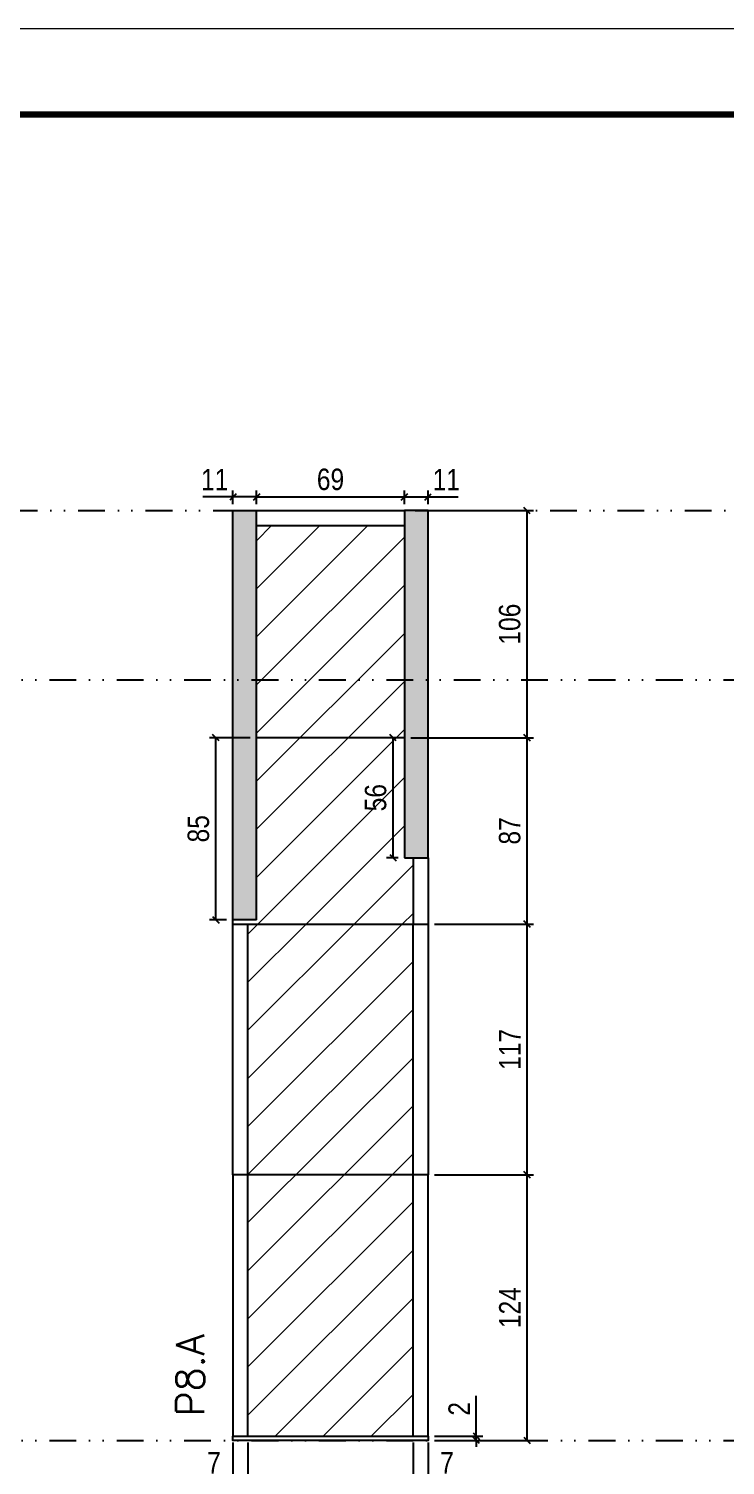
# Model space of a CAD drawing. Extents: x 13770 to 23315, y 867 to 16997.
# Drawn here: x 17974 to 18299, y 12732 to 13403 of the extents above; entities that cross this region are included whole.
import ezdxf

# ---------------------------------------------------------------- set-up
doc = ezdxf.new("R2010")
doc.units = 0
for name, pattern in [('DASHED', [0.75, 0.5, -0.25]), ('DIVIDE2', [0.625, 0.25, -0.125, 0, -0.125, 0, -0.125]), ('HIDDEN', [0.375, 0.25, -0.125])]:
    doc.linetypes.add(name, pattern=pattern)
for name, color, linetype in [('COTA', 241, 'Continuous'), ('Nível', 160, 'Continuous'), ('Painéis', 200, 'Continuous'), ('SARR_2.2x7', 40, 'Continuous'), ('Sarrafo de Pressão', 42, 'HIDDEN')]:
    doc.layers.add(name, color=color, linetype=linetype)
for name, color, linetype, lineweight in [('Folhas', 255, 'Continuous', 9), ('Hachura', 251, 'Continuous', 9), ('SARRAFO DE PRESSAO', 251, 'DASHED', 9), ('Texto Seção', 7, 'Continuous', 15)]:
    doc.layers.add(name, color=color, linetype=linetype, lineweight=lineweight)
doc.styles.add('COTA TECNICA', font='techl___.ttf', dxfattribs={"height": 10})
doc.styles.add('COTA TECNICA-50', font='techl___.ttf', dxfattribs={"height": 10})
doc.styles.add('REGUA-120', font='ROMANS.shx', dxfattribs={"height": 15})
doc.dimstyles.new('COTA PAINEL-50', dxfattribs={"dimtxt": 10, "dimasz": 3, "dimexe": 3, "dimexo": 3, "dimgap": 3, "dimtad": 1, "dimdec": 1, "dimzin": 12, "dimdsep": 46, "dimtxsty": 'COTA TECNICA-50', "dimblk1": 'OBLIQUE', "dimblk2": 'OBLIQUE', "dimsah": 1, "dimcen": 0.9, "dimclrd": 4, "dimclre": 4, "dimclrt": 240, "dimadec": 1, "dimazin": 3, "dimtfac": 1, "dimtdec": 1, "dimtmove": 0, "dimatfit": 3, "dimfxl": 1, "dimtolj": 1, "dimtzin": 12, "dimarcsym": 0})
doc.dimstyles.new('PAINEL', dxfattribs={"dimtxt": 10, "dimasz": 3, "dimexe": 3, "dimexo": 3, "dimgap": 3, "dimtad": 1, "dimdec": 1, "dimzin": 12, "dimdsep": 46, "dimtxsty": 'COTA TECNICA', "dimblk1": 'OBLIQUE', "dimblk2": 'OBLIQUE', "dimsah": 1, "dimcen": 0.9, "dimclrd": 4, "dimclre": 4, "dimclrt": 240, "dimadec": 1, "dimazin": 3, "dimtfac": 1, "dimtdec": 1, "dimtmove": 0, "dimatfit": 3, "dimfxl": 1, "dimtolj": 1, "dimtzin": 12, "dimarcsym": 0})

# ---------------------------------------------------------------- blocks, each defined once
blk = doc.blocks.new('9999999999')
at = {"layer": 'Folhas'}
blk.add_lwpolyline([(98138.98, 34190.21), (99623.98, 34190.21), (99623.98, 35240.21), (98138.98, 35240.21)], close=True, dxfattribs=at)
at = {"layer": 'Folhas', "color": 30, "const_width": 3}
blk.add_lwpolyline([(98213.98, 34230.21), (99583.98, 34230.21), (99583.98, 35200.21), (98213.98, 35200.21)], close=True, dxfattribs=at)
blk = doc.blocks.new('_Oblique')
at = {"color": 0, "linetype": 'ByBlock', "lineweight": -2}
blk.add_line((-0.5, -0.5), (0.5, 0.5), dxfattribs=at)
blk = doc.blocks.new('*D315')
at = {"layer": 'COTA', "color": 4, "lineweight": -2, "transparency": 16777216}
for p, q in [((18069.53, 12742.88), (18069.53, 12688.7)), ((18160.53, 12742.88), (18160.53, 12688.7)), ((18069.53, 12691.7), (18160.53, 12691.7))]:
    blk.add_line(p, q, dxfattribs=at)
at = {"layer": 'Defpoints', "color": 0, "transparency": 16777216}
for p in [(18069.53, 12745.88), (18160.53, 12745.88), (18160.53, 12691.7)]:
    blk.add_point(p, dxfattribs=at)
at = {"layer": 'COTA', "color": 4, "lineweight": -2, "transparency": 16777216, "xscale": 3, "yscale": 3, "zscale": 3, "rotation": 180}
blk.add_blockref('_Oblique', (18069.53, 12691.7), dxfattribs=at)
at = {"layer": 'COTA', "color": 4, "lineweight": -2, "transparency": 16777216, "xscale": 3, "yscale": 3, "zscale": 3}
blk.add_blockref('_Oblique', (18160.53, 12691.7), dxfattribs=at)
at = {"layer": 'COTA', "color": 240, "transparency": 16777216, "insert": (18115.03, 12699.79), "char_height": 10, "attachment_point": 5, "style": 'COTA TECNICA'}
blk.add_mtext('\\A1;91', dxfattribs=at)
blk = doc.blocks.new('*D316')
at = {"layer": 'COTA', "color": 4, "lineweight": -2, "transparency": 16777216}
for p, q in [((18163.53, 12867.88), (18209.77, 12867.88)), ((18206.77, 12743.88), (18206.77, 12867.88)), ((18163.53, 12743.88), (18209.77, 12743.88))]:
    blk.add_line(p, q, dxfattribs=at)
at = {"layer": 'Defpoints', "color": 0, "transparency": 16777216}
for p in [(18160.53, 12867.88), (18206.77, 12867.88), (18160.53, 12743.88)]:
    blk.add_point(p, dxfattribs=at)
at = {"layer": 'COTA', "color": 4, "lineweight": -2, "transparency": 16777216, "xscale": 3, "yscale": 3, "zscale": 3}
for p, rotation in [((18206.77, 12867.88), 90), ((18206.77, 12743.88), 270)]:
    blk.add_blockref('_Oblique', p, dxfattribs=dict(at, rotation=rotation))
at = {"layer": 'COTA', "color": 240, "transparency": 16777216, "insert": (18198.69, 12805.88), "char_height": 10, "attachment_point": 5, "rotation": 90, "style": 'COTA TECNICA-50'}
blk.add_mtext('\\A1;124', dxfattribs=at)
blk = doc.blocks.new('*D317')
at = {"layer": 'COTA', "color": 4, "lineweight": -2, "transparency": 16777216}
for p, q in [((18183.05, 12745.88), (18183.05, 12764.68)), ((18163.53, 12745.88), (18186.05, 12745.88)), ((18163.53, 12743.88), (18186.05, 12743.88)), ((18183.05, 12743.88), (18183.05, 12745.88)), ((18183.05, 12743.88), (18183.05, 12740.88))]:
    blk.add_line(p, q, dxfattribs=at)
at = {"layer": 'Defpoints', "color": 0, "transparency": 16777216}
for p in [(18160.53, 12745.88), (18160.53, 12743.88), (18183.05, 12743.88)]:
    blk.add_point(p, dxfattribs=at)
at = {"layer": 'COTA', "color": 4, "lineweight": -2, "transparency": 16777216, "xscale": 3, "yscale": 3, "zscale": 3}
for p, rotation in [((18183.05, 12745.88), 270), ((18183.05, 12743.88), 90)]:
    blk.add_blockref('_Oblique', p, dxfattribs=dict(at, rotation=rotation))
at = {"layer": 'COTA', "color": 240, "transparency": 16777216, "insert": (18175.05, 12758.62), "char_height": 10, "attachment_point": 5, "rotation": 90, "style": 'COTA TECNICA-50'}
blk.add_mtext('\\A1;2', dxfattribs=at)
blk = doc.blocks.new('*D322')
at = {"layer": 'COTA', "color": 4, "linetype": 'ByBlock', "lineweight": -2, "transparency": 16777216}
for p, q in [((18163.53, 12984.88), (18209.77, 12984.88)), ((18206.77, 12867.88), (18206.77, 12984.88)), ((18163.53, 12867.88), (18209.77, 12867.88))]:
    blk.add_line(p, q, dxfattribs=at)
at = {"layer": 'Defpoints', "color": 0, "linetype": 'ByBlock', "transparency": 16777216}
for p in [(18160.53, 12984.88), (18206.77, 12984.88), (18160.53, 12867.88)]:
    blk.add_point(p, dxfattribs=at)
at = {"layer": 'COTA', "color": 4, "linetype": 'ByBlock', "lineweight": -2, "transparency": 16777216, "xscale": 3, "yscale": 3, "zscale": 3}
for p, rotation in [((18206.77, 12984.88), 90), ((18206.77, 12867.88), 270)]:
    blk.add_blockref('_Oblique', p, dxfattribs=dict(at, rotation=rotation))
at = {"layer": 'COTA', "color": 240, "linetype": 'ByBlock', "transparency": 16777216, "insert": (18198.69, 12926.38), "char_height": 10, "attachment_point": 5, "rotation": 90, "style": 'COTA TECNICA'}
blk.add_mtext('\\A1;117', dxfattribs=at)
blk = doc.blocks.new('*D318')
at = {"layer": 'COTA', "color": 4, "lineweight": -2, "transparency": 16777216}
for p, q in [((18069.53, 12740.88), (18069.53, 12722.37)), ((18076.53, 12742.88), (18076.53, 12722.37)), ((18069.53, 12725.37), (18054.8, 12725.37)), ((18076.53, 12725.37), (18069.53, 12725.37))]:
    blk.add_line(p, q, dxfattribs=at)
at = {"layer": 'Defpoints', "color": 0, "transparency": 16777216}
for p in [(18069.53, 12743.88), (18076.53, 12745.88), (18069.53, 12725.37)]:
    blk.add_point(p, dxfattribs=at)
at = {"layer": 'COTA', "color": 4, "lineweight": -2, "transparency": 16777216, "xscale": 3, "yscale": 3, "zscale": 3, "rotation": 180}
blk.add_blockref('_Oblique', (18069.53, 12725.37), dxfattribs=at)
at = {"layer": 'COTA', "color": 4, "lineweight": -2, "transparency": 16777216, "xscale": 3, "yscale": 3, "zscale": 3}
blk.add_blockref('_Oblique', (18076.53, 12725.37), dxfattribs=at)
at = {"layer": 'COTA', "color": 240, "transparency": 16777216, "insert": (18060.66, 12733.44), "char_height": 10, "attachment_point": 5, "style": 'COTA TECNICA-50'}
blk.add_mtext('\\A1;7', dxfattribs=at)
blk = doc.blocks.new('*D319')
at = {"layer": 'COTA', "color": 4, "lineweight": -2, "transparency": 16777216}
for p, q in [((18153.53, 12742.88), (18153.53, 12722.37)), ((18160.53, 12740.88), (18160.53, 12722.37)), ((18153.53, 12725.37), (18160.53, 12725.37)), ((18160.53, 12725.37), (18175.26, 12725.37))]:
    blk.add_line(p, q, dxfattribs=at)
at = {"layer": 'Defpoints', "color": 0, "transparency": 16777216}
for p in [(18153.53, 12745.88), (18160.53, 12743.88), (18160.53, 12725.37)]:
    blk.add_point(p, dxfattribs=at)
at = {"layer": 'COTA', "color": 4, "lineweight": -2, "transparency": 16777216, "xscale": 3, "yscale": 3, "zscale": 3, "rotation": 180}
blk.add_blockref('_Oblique', (18153.53, 12725.37), dxfattribs=at)
at = {"layer": 'COTA', "color": 4, "lineweight": -2, "transparency": 16777216, "xscale": 3, "yscale": 3, "zscale": 3}
blk.add_blockref('_Oblique', (18160.53, 12725.37), dxfattribs=at)
at = {"layer": 'COTA', "color": 240, "transparency": 16777216, "insert": (18169.39, 12733.44), "char_height": 10, "attachment_point": 5, "style": 'COTA TECNICA-50'}
blk.add_mtext('\\A1;7', dxfattribs=at)
blk = doc.blocks.new('*D323')
at = {"layer": 'COTA', "color": 4, "lineweight": -2, "transparency": 16777216}
for p, q in [((18069.53, 13184.27), (18055.44, 13184.27)), ((18069.53, 13180.88), (18069.53, 13187.27)), ((18080.53, 13184.27), (18069.53, 13184.27)), ((18080.53, 13180.88), (18080.53, 13187.27))]:
    blk.add_line(p, q, dxfattribs=at)
at = {"layer": 'Defpoints', "color": 0, "transparency": 16777216}
for p in [(18069.53, 13184.27), (18069.53, 13177.88), (18080.53, 13177.88)]:
    blk.add_point(p, dxfattribs=at)
at = {"layer": 'COTA', "color": 4, "lineweight": -2, "transparency": 16777216, "xscale": 3, "yscale": 3, "zscale": 3, "rotation": 180}
blk.add_blockref('_Oblique', (18069.53, 13184.27), dxfattribs=at)
at = {"layer": 'COTA', "color": 4, "lineweight": -2, "transparency": 16777216, "xscale": 3, "yscale": 3, "zscale": 3}
blk.add_blockref('_Oblique', (18080.53, 13184.27), dxfattribs=at)
at = {"layer": 'COTA', "color": 240, "transparency": 16777216, "insert": (18060.98, 13192.33), "char_height": 10, "attachment_point": 5, "style": 'COTA TECNICA'}
blk.add_mtext('\\A1;11', dxfattribs=at)
blk = doc.blocks.new('*D324')
at = {"layer": 'COTA', "color": 4, "lineweight": -2, "transparency": 16777216}
for p, q in [((18080.53, 13180.88), (18080.53, 13187.27)), ((18080.53, 13184.27), (18149.53, 13184.27)), ((18149.53, 13180.88), (18149.53, 13187.27))]:
    blk.add_line(p, q, dxfattribs=at)
at = {"layer": 'Defpoints', "color": 0, "transparency": 16777216}
for p in [(18149.53, 13184.27), (18080.53, 13177.88), (18149.53, 13177.88)]:
    blk.add_point(p, dxfattribs=at)
at = {"layer": 'COTA', "color": 4, "lineweight": -2, "transparency": 16777216, "xscale": 3, "yscale": 3, "zscale": 3, "rotation": 180}
blk.add_blockref('_Oblique', (18080.53, 13184.27), dxfattribs=at)
at = {"layer": 'COTA', "color": 4, "lineweight": -2, "transparency": 16777216, "xscale": 3, "yscale": 3, "zscale": 3}
blk.add_blockref('_Oblique', (18149.53, 13184.27), dxfattribs=at)
at = {"layer": 'COTA', "color": 240, "transparency": 16777216, "insert": (18115.03, 13192.4), "char_height": 10, "attachment_point": 5, "style": 'COTA TECNICA'}
blk.add_mtext('\\A1;69', dxfattribs=at)
blk = doc.blocks.new('*D325')
at = {"layer": 'COTA', "color": 4, "lineweight": -2, "transparency": 16777216}
for p, q in [((18149.53, 13180.88), (18149.53, 13187.27)), ((18149.53, 13184.27), (18160.53, 13184.27)), ((18160.53, 13180.88), (18160.53, 13187.27)), ((18160.53, 13184.27), (18174.62, 13184.27))]:
    blk.add_line(p, q, dxfattribs=at)
at = {"layer": 'Defpoints', "color": 0, "transparency": 16777216}
for p in [(18160.53, 13184.27), (18149.53, 13177.88), (18160.53, 13177.88)]:
    blk.add_point(p, dxfattribs=at)
at = {"layer": 'COTA', "color": 4, "lineweight": -2, "transparency": 16777216, "xscale": 3, "yscale": 3, "zscale": 3, "rotation": 180}
blk.add_blockref('_Oblique', (18149.53, 13184.27), dxfattribs=at)
at = {"layer": 'COTA', "color": 4, "lineweight": -2, "transparency": 16777216, "xscale": 3, "yscale": 3, "zscale": 3}
blk.add_blockref('_Oblique', (18160.53, 13184.27), dxfattribs=at)
at = {"layer": 'COTA', "color": 240, "transparency": 16777216, "insert": (18169.07, 13192.33), "char_height": 10, "attachment_point": 5, "style": 'COTA TECNICA'}
blk.add_mtext('\\A1;11', dxfattribs=at)
blk = doc.blocks.new('*D815')
at = {"layer": 'COTA', "color": 4, "lineweight": -2, "transparency": 16777216}
for p, q in [((18152.53, 13071.88), (18209.77, 13071.88)), ((18206.77, 12984.88), (18206.77, 13071.88)), ((18163.53, 12984.88), (18209.77, 12984.88))]:
    blk.add_line(p, q, dxfattribs=at)
at = {"layer": 'Defpoints', "color": 0, "transparency": 16777216}
for p in [(18149.53, 13071.88), (18206.77, 13071.88), (18160.53, 12984.88)]:
    blk.add_point(p, dxfattribs=at)
at = {"layer": 'COTA', "color": 4, "lineweight": -2, "transparency": 16777216, "xscale": 3, "yscale": 3, "zscale": 3}
for p, rotation in [((18206.77, 13071.88), 90), ((18206.77, 12984.88), 270)]:
    blk.add_blockref('_Oblique', p, dxfattribs=dict(at, rotation=rotation))
at = {"layer": 'COTA', "color": 240, "transparency": 16777216, "insert": (18198.67, 13028.38), "char_height": 10, "attachment_point": 5, "rotation": 90, "style": 'COTA TECNICA'}
blk.add_mtext('\\A1;87', dxfattribs=at)
blk = doc.blocks.new('*D816')
at = {"layer": 'COTA', "color": 4, "lineweight": -2, "transparency": 16777216}
for p, q in [((18163.53, 13177.88), (18209.77, 13177.88)), ((18206.77, 13071.88), (18206.77, 13177.88)), ((18152.53, 13071.88), (18209.77, 13071.88))]:
    blk.add_line(p, q, dxfattribs=at)
at = {"layer": 'Defpoints', "color": 0, "transparency": 16777216}
for p in [(18160.53, 13177.88), (18206.77, 13177.88), (18149.53, 13071.88)]:
    blk.add_point(p, dxfattribs=at)
at = {"layer": 'COTA', "color": 4, "lineweight": -2, "transparency": 16777216, "xscale": 3, "yscale": 3, "zscale": 3}
for p, rotation in [((18206.77, 13177.88), 90), ((18206.77, 13071.88), 270)]:
    blk.add_blockref('_Oblique', p, dxfattribs=dict(at, rotation=rotation))
at = {"layer": 'COTA', "color": 240, "transparency": 16777216, "insert": (18198.66, 13124.88), "char_height": 10, "attachment_point": 5, "rotation": 90, "style": 'COTA TECNICA'}
blk.add_mtext('\\A1;106', dxfattribs=at)
blk = doc.blocks.new('*D817')
at = {"layer": 'COTA', "color": 4, "lineweight": -2, "transparency": 16777216}
for p, q in [((18077.53, 13071.88), (18058.54, 13071.88)), ((18061.54, 12986.88), (18061.54, 13071.88)), ((18066.53, 12986.88), (18058.54, 12986.88))]:
    blk.add_line(p, q, dxfattribs=at)
at = {"layer": 'Defpoints', "color": 0, "transparency": 16777216}
for p in [(18061.54, 13071.88), (18080.53, 13071.88), (18069.53, 12986.88)]:
    blk.add_point(p, dxfattribs=at)
at = {"layer": 'COTA', "color": 4, "lineweight": -2, "transparency": 16777216, "xscale": 3, "yscale": 3, "zscale": 3}
for p, rotation in [((18061.54, 13071.88), 90), ((18061.54, 12986.88), 270)]:
    blk.add_blockref('_Oblique', p, dxfattribs=dict(at, rotation=rotation))
at = {"layer": 'COTA', "color": 240, "transparency": 16777216, "insert": (18053.41, 13029.38), "char_height": 10, "attachment_point": 5, "rotation": 90, "style": 'COTA TECNICA'}
blk.add_mtext('\\A1;85', dxfattribs=at)
blk = doc.blocks.new('*D818')
at = {"layer": 'COTA', "color": 4, "lineweight": -2, "transparency": 16777216}
for p, q in [((18146.53, 13071.88), (18141.22, 13071.88)), ((18144.22, 13015.88), (18144.22, 13071.88)), ((18146.53, 13015.88), (18141.22, 13015.88))]:
    blk.add_line(p, q, dxfattribs=at)
at = {"layer": 'Defpoints', "color": 0, "transparency": 16777216}
for p in [(18144.22, 13071.88), (18149.53, 13071.88), (18149.53, 13015.88)]:
    blk.add_point(p, dxfattribs=at)
at = {"layer": 'COTA', "color": 4, "lineweight": -2, "transparency": 16777216, "xscale": 3, "yscale": 3, "zscale": 3}
for p, rotation in [((18144.22, 13071.88), 90), ((18144.22, 13015.88), 270)]:
    blk.add_blockref('_Oblique', p, dxfattribs=dict(at, rotation=rotation))
at = {"layer": 'COTA', "color": 240, "transparency": 16777216, "insert": (18136.11, 13043.88), "char_height": 10, "attachment_point": 5, "rotation": 90, "style": 'COTA TECNICA'}
blk.add_mtext('\\A1;56', dxfattribs=at)

msp = doc.modelspace()

# ---------------------------------------------------------------- hatches: boundary and pattern name
at = {"layer": 'COTA'}
h = msp.add_hatch(dxfattribs=at)
h.set_pattern_fill('AR-CONC', color=256, scale=0.03)
h.paths.add_polyline_path([(18080.53, 13177.88), (18069.53, 13177.88), (18069.53, 13098.88), (18080.53, 13098.88)])
h.paths.add_polyline_path([(18069.53, 12986.88), (18080.53, 12986.88), (18080.53, 13098.88), (18069.53, 13098.88)])
h.paths.add_polyline_path([(18160.53, 13098.88), (18149.53, 13098.88), (18149.53, 13015.88), (18160.53, 13015.88)])
h.paths.add_polyline_path([(18160.53, 13177.88), (18149.53, 13177.88), (18149.53, 13098.88), (18160.53, 13098.88)])
at = {"layer": 'Hachura', "linetype": 'ByBlock'}
h = msp.add_hatch(dxfattribs=at)
h.set_pattern_fill('ANSI31', color=256, scale=5)
h.paths.add_polyline_path([(18153.53, 12984.88), (18153.53, 13015.88), (18149.53, 13015.88), (18149.53, 13071.88), (18080.53, 13071.88), (18080.53, 12986.88), (18069.53, 12986.88), (18069.53, 12984.88)])
h.paths.add_polyline_path([(18149.53, 13071.88), (18149.53, 13098.88), (18080.53, 13098.88), (18080.53, 13071.88)])
h.paths.add_polyline_path([(18080.53, 13098.88), (18149.53, 13098.88), (18149.53, 13170.88), (18080.53, 13170.88)])
h = msp.add_hatch(dxfattribs=at)
h.set_pattern_fill('ANSI31', color=256, scale=5)
h.paths.add_polyline_path([(18153.53, 12867.88), (18076.53, 12867.88), (18076.53, 12745.88), (18153.53, 12745.88)])
h.paths.add_polyline_path([(18153.53, 12867.88), (18153.53, 12984.88), (18076.53, 12984.88), (18076.53, 12867.88)])

# ---------------------------------------------------------------- linework, layer by layer
at = {"layer": 'COTA'}
for p, q in [((18069.53, 12986.88), (18069.53, 13177.88)), ((18069.53, 13177.88), (18080.53, 13177.88)), ((18160.53, 13177.88), (18149.53, 13177.88)), ((18160.53, 13015.88), (18160.53, 13177.88))]:
    msp.add_line(p, q, dxfattribs=at)
at = {"layer": 'Nível', "color": 4, "linetype": 'DIVIDE2', "ltscale": 50}
for p, q in [((15984.5, 13177.88), (21112.79, 13177.88)), ((13769.54, 13098.88), (21112.79, 13098.88)), ((13769.54, 12743.88), (21112.79, 12743.88))]:
    msp.add_line(p, q, dxfattribs=at)
at = {"layer": 'Painéis'}
for p, q in [((18080.53, 13177.88), (18149.53, 13177.88)), ((18080.53, 12986.88), (18080.53, 13177.88)), ((18149.53, 13177.88), (18149.53, 13015.88)), ((18149.53, 13071.88), (18080.53, 13071.88)), ((18149.53, 13015.88), (18160.53, 13015.88)), ((18160.53, 13015.88), (18160.53, 12984.88)), ((18069.53, 12984.88), (18069.53, 12986.88)), ((18080.53, 12986.88), (18069.53, 12986.88))]:
    msp.add_line(p, q, dxfattribs=at)
for points in [[(18069.53, 12984.88), (18160.53, 12984.88), (18160.53, 12867.88), (18069.53, 12867.88)], [(18069.53, 12745.88), (18160.53, 12745.88), (18160.53, 12867.88), (18069.53, 12867.88)], [(18069.53, 12745.88), (18160.53, 12745.88), (18160.53, 12743.88), (18069.53, 12743.88)]]:
    msp.add_lwpolyline(points, close=True, dxfattribs=at)
at = {"layer": 'SARR_2.2x7', "linetype": 'ByBlock'}
msp.add_line((18080.53, 13170.88), (18149.53, 13170.88), dxfattribs=at)
at = {"layer": 'Sarrafo de Pressão'}
for p, q in [((18153.53, 13015.88), (18153.53, 12984.88)), ((18076.53, 12867.88), (18076.53, 12984.88)), ((18153.53, 12867.88), (18153.53, 12984.88)), ((18076.53, 12745.88), (18076.53, 12867.88)), ((18153.53, 12745.88), (18153.53, 12867.88))]:
    msp.add_line(p, q, dxfattribs=at)

# ---------------------------------------------------------------- block references
at = {"layer": 'SARRAFO DE PRESSAO', "color": 6, "linetype": 'ByBlock'}
msp.add_blockref('9999999999', (-80569.48, -21837.41), dxfattribs=at)

# ---------------------------------------------------------------- texts
at = {"layer": 'Texto Seção', "insert": (18056.06, 12755.13), "char_height": 13, "width": 285.3299, "attachment_point": 7, "rotation": 90, "style": 'REGUA-120'}
msp.add_mtext('P8.A', dxfattribs=at)

# ---------------------------------------------------------------- dimensions: what is measured, and where the dimension line sits
at = {"layer": 'COTA'}
for base, p1, p2, dimstyle, picture, middle in [((18069.53, 13184.27), (18080.53, 13177.88), (18069.53, 13177.88), 'PAINEL', '*D323', (18060.98, 13192.33)), ((18149.53, 13184.27), (18080.53, 13177.88), (18149.53, 13177.88), 'PAINEL', '*D324', (18115.03, 13192.4)), ((18160.53, 13184.27), (18149.53, 13177.88), (18160.53, 13177.88), 'PAINEL', '*D325', (18169.07, 13192.33)), ((18160.53, 12725.37), (18153.53, 12745.88), (18160.53, 12743.88), 'COTA PAINEL-50', '*D319', (18169.39, 12733.44))]:
    dim = msp.add_linear_dim(base=base, p1=p1, p2=p2, dimstyle=dimstyle, dxfattribs=at)
    dim.commit()
    dim.dimension.update_dxf_attribs({"geometry": picture, "text_midpoint": middle})
dim = msp.add_linear_dim(base=(18206.77, 13177.88), p1=(18149.53, 13071.88), p2=(18160.53, 13177.88), angle=90, dimstyle='PAINEL', override={"dimtmove": 1}, dxfattribs=at)
dim.commit()
dim.dimension.update_dxf_attribs({"geometry": '*D816', "text_midpoint": (18198.66, 13124.88)})
for base, p1, p2, angle, dimstyle, picture, middle in [((18061.54, 13071.88), (18069.53, 12986.88), (18080.53, 13071.88), 90, 'PAINEL', '*D817', (18053.41, 13029.38)), ((18144.22, 13071.88), (18149.53, 13015.88), (18149.53, 13071.88), 90, 'PAINEL', '*D818', (18136.11, 13043.88)), ((18206.77, 13071.88), (18160.53, 12984.88), (18149.53, 13071.88), 90, 'PAINEL', '*D815', (18198.67, 13028.38)), ((18206.77, 12867.88), (18160.53, 12743.88), (18160.53, 12867.88), 90, 'COTA PAINEL-50', '*D316', (18198.69, 12805.88)), ((18069.53, 12725.37), (18076.53, 12745.88), (18069.53, 12743.88), 180, 'COTA PAINEL-50', '*D318', (18060.66, 12733.44))]:
    dim = msp.add_linear_dim(base=base, p1=p1, p2=p2, angle=angle, dimstyle=dimstyle, dxfattribs=at)
    dim.commit()
    dim.dimension.update_dxf_attribs({"geometry": picture, "text_midpoint": middle})
at = {"layer": 'COTA', "linetype": 'ByBlock'}
dim = msp.add_linear_dim(base=(18206.77, 12984.88), p1=(18160.53, 12867.88), p2=(18160.53, 12984.88), angle=90, dimstyle='PAINEL', dxfattribs=at)
dim.commit()
dim.dimension.update_dxf_attribs({"geometry": '*D322', "text_midpoint": (18198.69, 12926.38)})
at = {"layer": 'COTA'}
dim = msp.add_linear_dim(base=(18183.05, 12743.88), p1=(18160.53, 12745.88), p2=(18160.53, 12743.88), angle=90, dimstyle='COTA PAINEL-50', dxfattribs=at)
dim.commit()
dim.dimension.update_dxf_attribs({"geometry": '*D317', "text_midpoint": (18183.05, 12758.62), "dimtype": 160})
dim = msp.add_linear_dim(base=(18160.53, 12691.7), p1=(18069.53, 12745.88), p2=(18160.53, 12745.88), dimstyle='PAINEL', override={"dimarcsym": 2}, dxfattribs=at)
dim.commit()
dim.dimension.update_dxf_attribs({"geometry": '*D315', "text_midpoint": (18115.03, 12699.79)})

doc.saveas('drawing.dxf')
